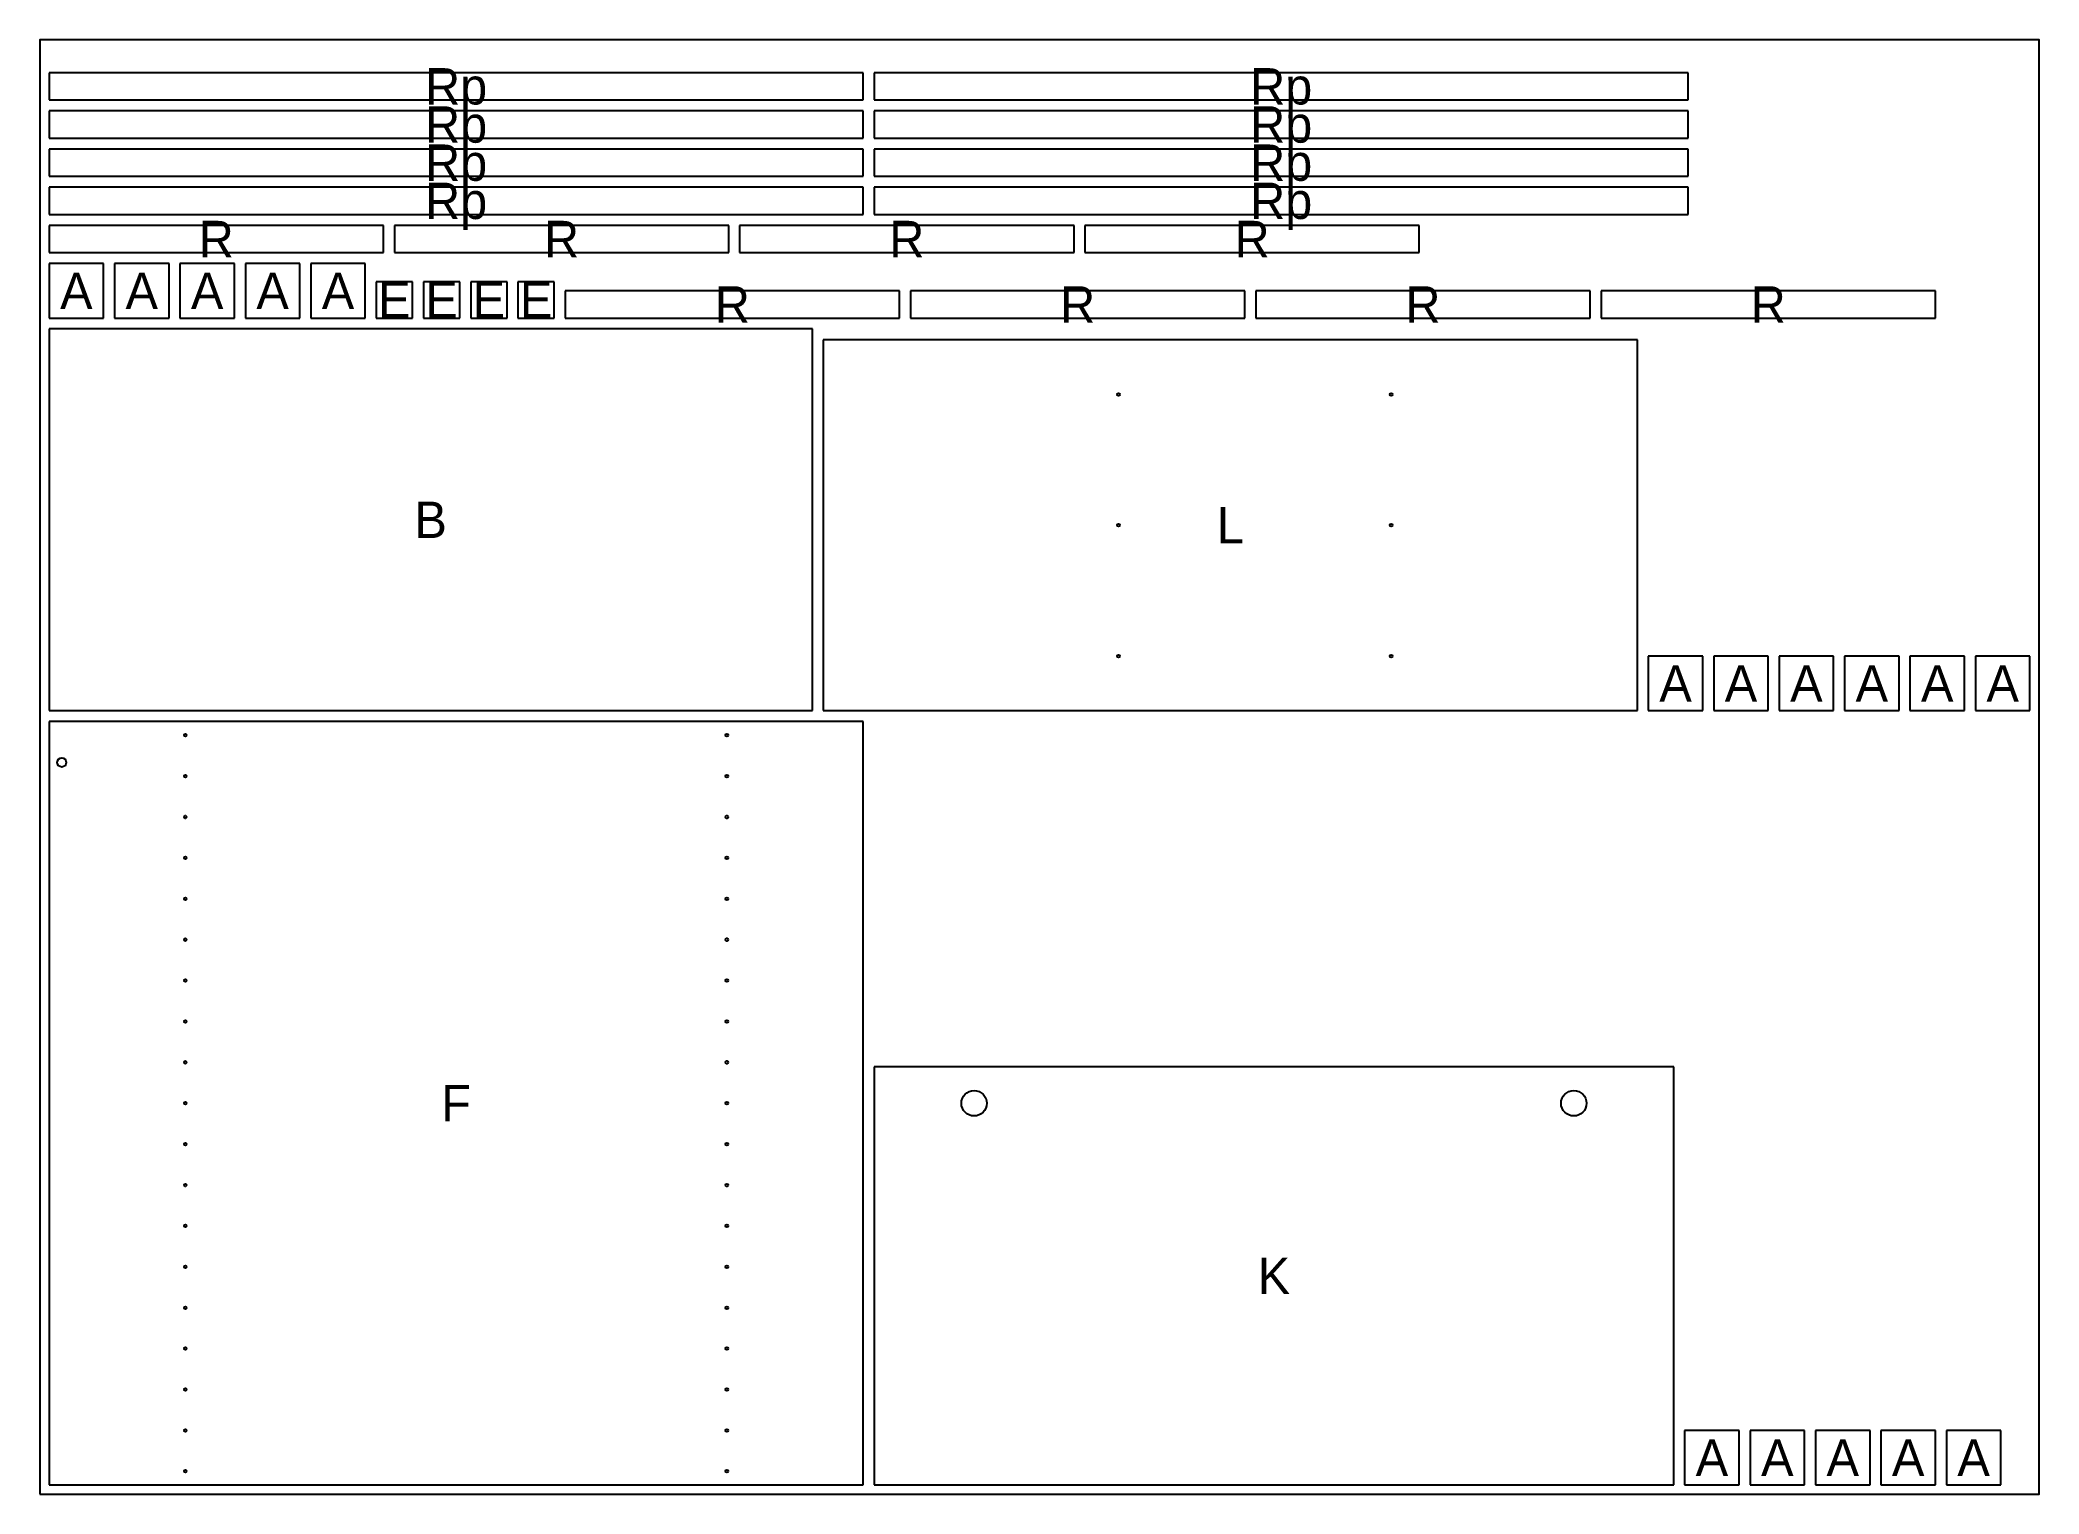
# Model space of a CAD drawing. Header units: millimetres. Extents: x 0 to 2200, y 0 to 1600.
import ezdxf
from ezdxf.enums import TextEntityAlignment as Align

# ---------------------------------------------------------------- set-up
doc = ezdxf.new("R2010")
doc.units = ezdxf.units.MM
for name, color, linetype in [('CHAPA', 9, 'CONTINUOUS'), ('CORTE_EXTERNO', 1, 'CONTINUOUS'), ('CORTE_INTERNO', 5, 'CONTINUOUS'), ('FURO_GUIA_3', 3, 'CONTINUOUS'), ('TEXTO_NAO_CORTAR', 8, 'CONTINUOUS')]:
    doc.layers.add(name, color=color, linetype=linetype)

msp = doc.modelspace()

# ---------------------------------------------------------------- linework, layer by layer
at = {"layer": 'CHAPA'}
msp.add_lwpolyline([(0, 0), (2200, 0), (2200, 1600), (0, 1600)], close=True, dxfattribs=at)
at = {"layer": 'CORTE_EXTERNO'}
for p, q in [((906, 1564), (10, 1564)), ((10, 1564), (10, 1534)), ((906, 1534), (906, 1564)), ((1814, 1564), (918, 1564)), ((918, 1564), (918, 1534)), ((1814, 1534), (1814, 1564)), ((10, 1534), (906, 1534)), ((906, 1522), (10, 1522)), ((10, 1522), (10, 1492)), ((906, 1492), (906, 1522)), ((918, 1534), (1814, 1534)), ((1814, 1522), (918, 1522)), ((918, 1522), (918, 1492)), ((1814, 1492), (1814, 1522)), ((10, 1492), (906, 1492)), ((906, 1480), (10, 1480)), ((10, 1480), (10, 1450)), ((906, 1450), (906, 1480)), ((918, 1492), (1814, 1492)), ((1814, 1480), (918, 1480)), ((918, 1480), (918, 1450)), ((1814, 1450), (1814, 1480)), ((10, 1450), (906, 1450)), ((906, 1438), (10, 1438)), ((10, 1438), (10, 1408)), ((906, 1408), (906, 1438)), ((918, 1450), (1814, 1450)), ((1814, 1438), (918, 1438)), ((918, 1438), (918, 1408)), ((1814, 1408), (1814, 1438)), ((10, 1408), (906, 1408)), ((918, 1408), (1814, 1408)), ((378, 1396), (10, 1396)), ((10, 1396), (10, 1366)), ((378, 1366), (378, 1396)), ((758, 1396), (390, 1396)), ((390, 1396), (390, 1366)), ((758, 1366), (758, 1396)), ((1138, 1396), (770, 1396)), ((770, 1396), (770, 1366)), ((1138, 1366), (1138, 1396)), ((1518, 1396), (1150, 1396)), ((1150, 1396), (1150, 1366)), ((1518, 1366), (1518, 1396)), ((10, 1366), (378, 1366)), ((390, 1366), (758, 1366)), ((770, 1366), (1138, 1366)), ((1150, 1366), (1518, 1366)), ((70, 1354), (10, 1354)), ((10, 1354), (10, 1294)), ((70, 1294), (70, 1354)), ((142, 1354), (82, 1354)), ((82, 1354), (82, 1294)), ((142, 1294), (142, 1354)), ((214, 1354), (154, 1354)), ((154, 1354), (154, 1294)), ((214, 1294), (214, 1354)), ((286, 1354), (226, 1354)), ((226, 1354), (226, 1294)), ((286, 1294), (286, 1354)), ((358, 1354), (298, 1354)), ((298, 1354), (298, 1294)), ((358, 1294), (358, 1354)), ((410, 1334), (370, 1334)), ((370, 1334), (370, 1294)), ((410, 1294), (410, 1334)), ((462, 1334), (422, 1334)), ((422, 1334), (422, 1294)), ((462, 1294), (462, 1334)), ((514, 1334), (474, 1334)), ((474, 1334), (474, 1294)), ((514, 1294), (514, 1334)), ((566, 1334), (526, 1334)), ((526, 1334), (526, 1294)), ((566, 1294), (566, 1334)), ((946, 1324), (578, 1324)), ((578, 1324), (578, 1294)), ((946, 1294), (946, 1324)), ((1326, 1324), (958, 1324)), ((958, 1324), (958, 1294)), ((1326, 1294), (1326, 1324)), ((1706, 1324), (1338, 1324)), ((1338, 1324), (1338, 1294)), ((1706, 1294), (1706, 1324)), ((2086, 1324), (1718, 1324)), ((1718, 1324), (1718, 1294)), ((2086, 1294), (2086, 1324)), ((10, 1294), (70, 1294)), ((850, 1282), (10, 1282)), ((10, 1282), (10, 862)), ((82, 1294), (142, 1294)), ((154, 1294), (214, 1294)), ((226, 1294), (286, 1294)), ((298, 1294), (358, 1294)), ((370, 1294), (410, 1294)), ((422, 1294), (462, 1294)), ((474, 1294), (514, 1294)), ((526, 1294), (566, 1294)), ((578, 1294), (946, 1294)), ((850, 862), (850, 1282)), ((958, 1294), (1326, 1294)), ((1338, 1294), (1706, 1294)), ((1718, 1294), (2086, 1294)), ((1758, 1270), (862, 1270)), ((862, 1270), (862, 862)), ((1758, 862), (1758, 1270)), ((1830, 922), (1770, 922)), ((1770, 922), (1770, 862)), ((1830, 862), (1830, 922)), ((1902, 922), (1842, 922)), ((1842, 922), (1842, 862)), ((1902, 862), (1902, 922)), ((1974, 922), (1914, 922)), ((1914, 922), (1914, 862)), ((1974, 862), (1974, 922)), ((2046, 922), (1986, 922)), ((1986, 922), (1986, 862)), ((2046, 862), (2046, 922)), ((2118, 922), (2058, 922)), ((2058, 922), (2058, 862)), ((2118, 862), (2118, 922)), ((2190, 922), (2130, 922)), ((2130, 922), (2130, 862)), ((2190, 862), (2190, 922)), ((10, 862), (850, 862)), ((862, 862), (1758, 862)), ((1770, 862), (1830, 862)), ((1842, 862), (1902, 862)), ((1914, 862), (1974, 862)), ((1986, 862), (2046, 862)), ((2058, 862), (2118, 862)), ((2130, 862), (2190, 862)), ((906, 850), (10, 850)), ((10, 850), (10, 10)), ((906, 10), (906, 850)), ((1798, 470), (918, 470)), ((918, 470), (918, 10)), ((1798, 10), (1798, 470)), ((1870, 70), (1810, 70)), ((1810, 70), (1810, 10)), ((1870, 10), (1870, 70)), ((1942, 70), (1882, 70)), ((1882, 70), (1882, 10)), ((1942, 10), (1942, 70)), ((2014, 70), (1954, 70)), ((1954, 70), (1954, 10)), ((2014, 10), (2014, 70)), ((2086, 70), (2026, 70)), ((2026, 70), (2026, 10)), ((2086, 10), (2086, 70)), ((2158, 70), (2098, 70)), ((2098, 70), (2098, 10)), ((2158, 10), (2158, 70)), ((10, 10), (906, 10)), ((918, 10), (1798, 10)), ((1810, 10), (1870, 10)), ((1882, 10), (1942, 10)), ((1954, 10), (2014, 10)), ((2026, 10), (2086, 10)), ((2098, 10), (2158, 10))]:
    msp.add_line(p, q, dxfattribs=at)
at = {"layer": 'CORTE_INTERNO'}
for centre, radius in [((24, 805), 5), ((1028, 430), 14), ((1688, 430), 14)]:
    msp.add_circle(centre, radius, dxfattribs=at)
at = {"layer": 'FURO_GUIA_3'}
for centre in [(1187, 1210), (1487, 1210), (1187, 1066), (1487, 1066), (1187, 922), (1487, 922), (160, 835), (756, 835), (160, 790), (756, 790), (160, 745), (756, 745), (160, 700), (756, 700), (160, 655), (756, 655), (160, 610), (756, 610), (160, 565), (756, 565), (160, 520), (756, 520), (160, 475), (756, 475), (160, 430), (756, 430), (160, 385), (756, 385), (160, 340), (756, 340), (160, 295), (756, 295), (160, 250), (756, 250), (160, 205), (756, 205), (160, 160), (756, 160), (160, 115), (756, 115), (160, 70), (756, 70), (160, 25), (756, 25)]:
    msp.add_circle(centre, 1.5, dxfattribs=at)

# ---------------------------------------------------------------- texts
at = {"layer": 'TEXTO_NAO_CORTAR'}
for s, p in [('Rp', (458, 1549)), ('Rp', (1366, 1549)), ('Rp', (458, 1507)), ('Rp', (1366, 1507)), ('Rp', (458, 1465)), ('Rp', (1366, 1465)), ('Rp', (458, 1423)), ('Rp', (1366, 1423)), ('R', (194, 1381)), ('R', (574, 1381)), ('R', (954, 1381)), ('R', (1334, 1381)), ('A', (40, 1324)), ('A', (112, 1324)), ('A', (184, 1324)), ('A', (256, 1324)), ('A', (328, 1324)), ('E', (390, 1314)), ('E', (442, 1314)), ('E', (494, 1314)), ('E', (546, 1314)), ('R', (762, 1309)), ('R', (1142, 1309)), ('R', (1522, 1309)), ('R', (1902, 1309)), ('B', (430, 1072)), ('L', (1310, 1066)), ('A', (1800, 892)), ('A', (1872, 892)), ('A', (1944, 892)), ('A', (2016, 892)), ('A', (2088, 892)), ('A', (2160, 892)), ('F', (458, 430)), ('K', (1358, 240)), ('A', (1840, 40)), ('A', (1912, 40)), ('A', (1984, 40)), ('A', (2056, 40)), ('A', (2128, 40))]:
    msp.add_text(s, height=40, dxfattribs=at).set_placement(p, align=Align.MIDDLE_CENTER)

doc.saveas('drawing.dxf')
